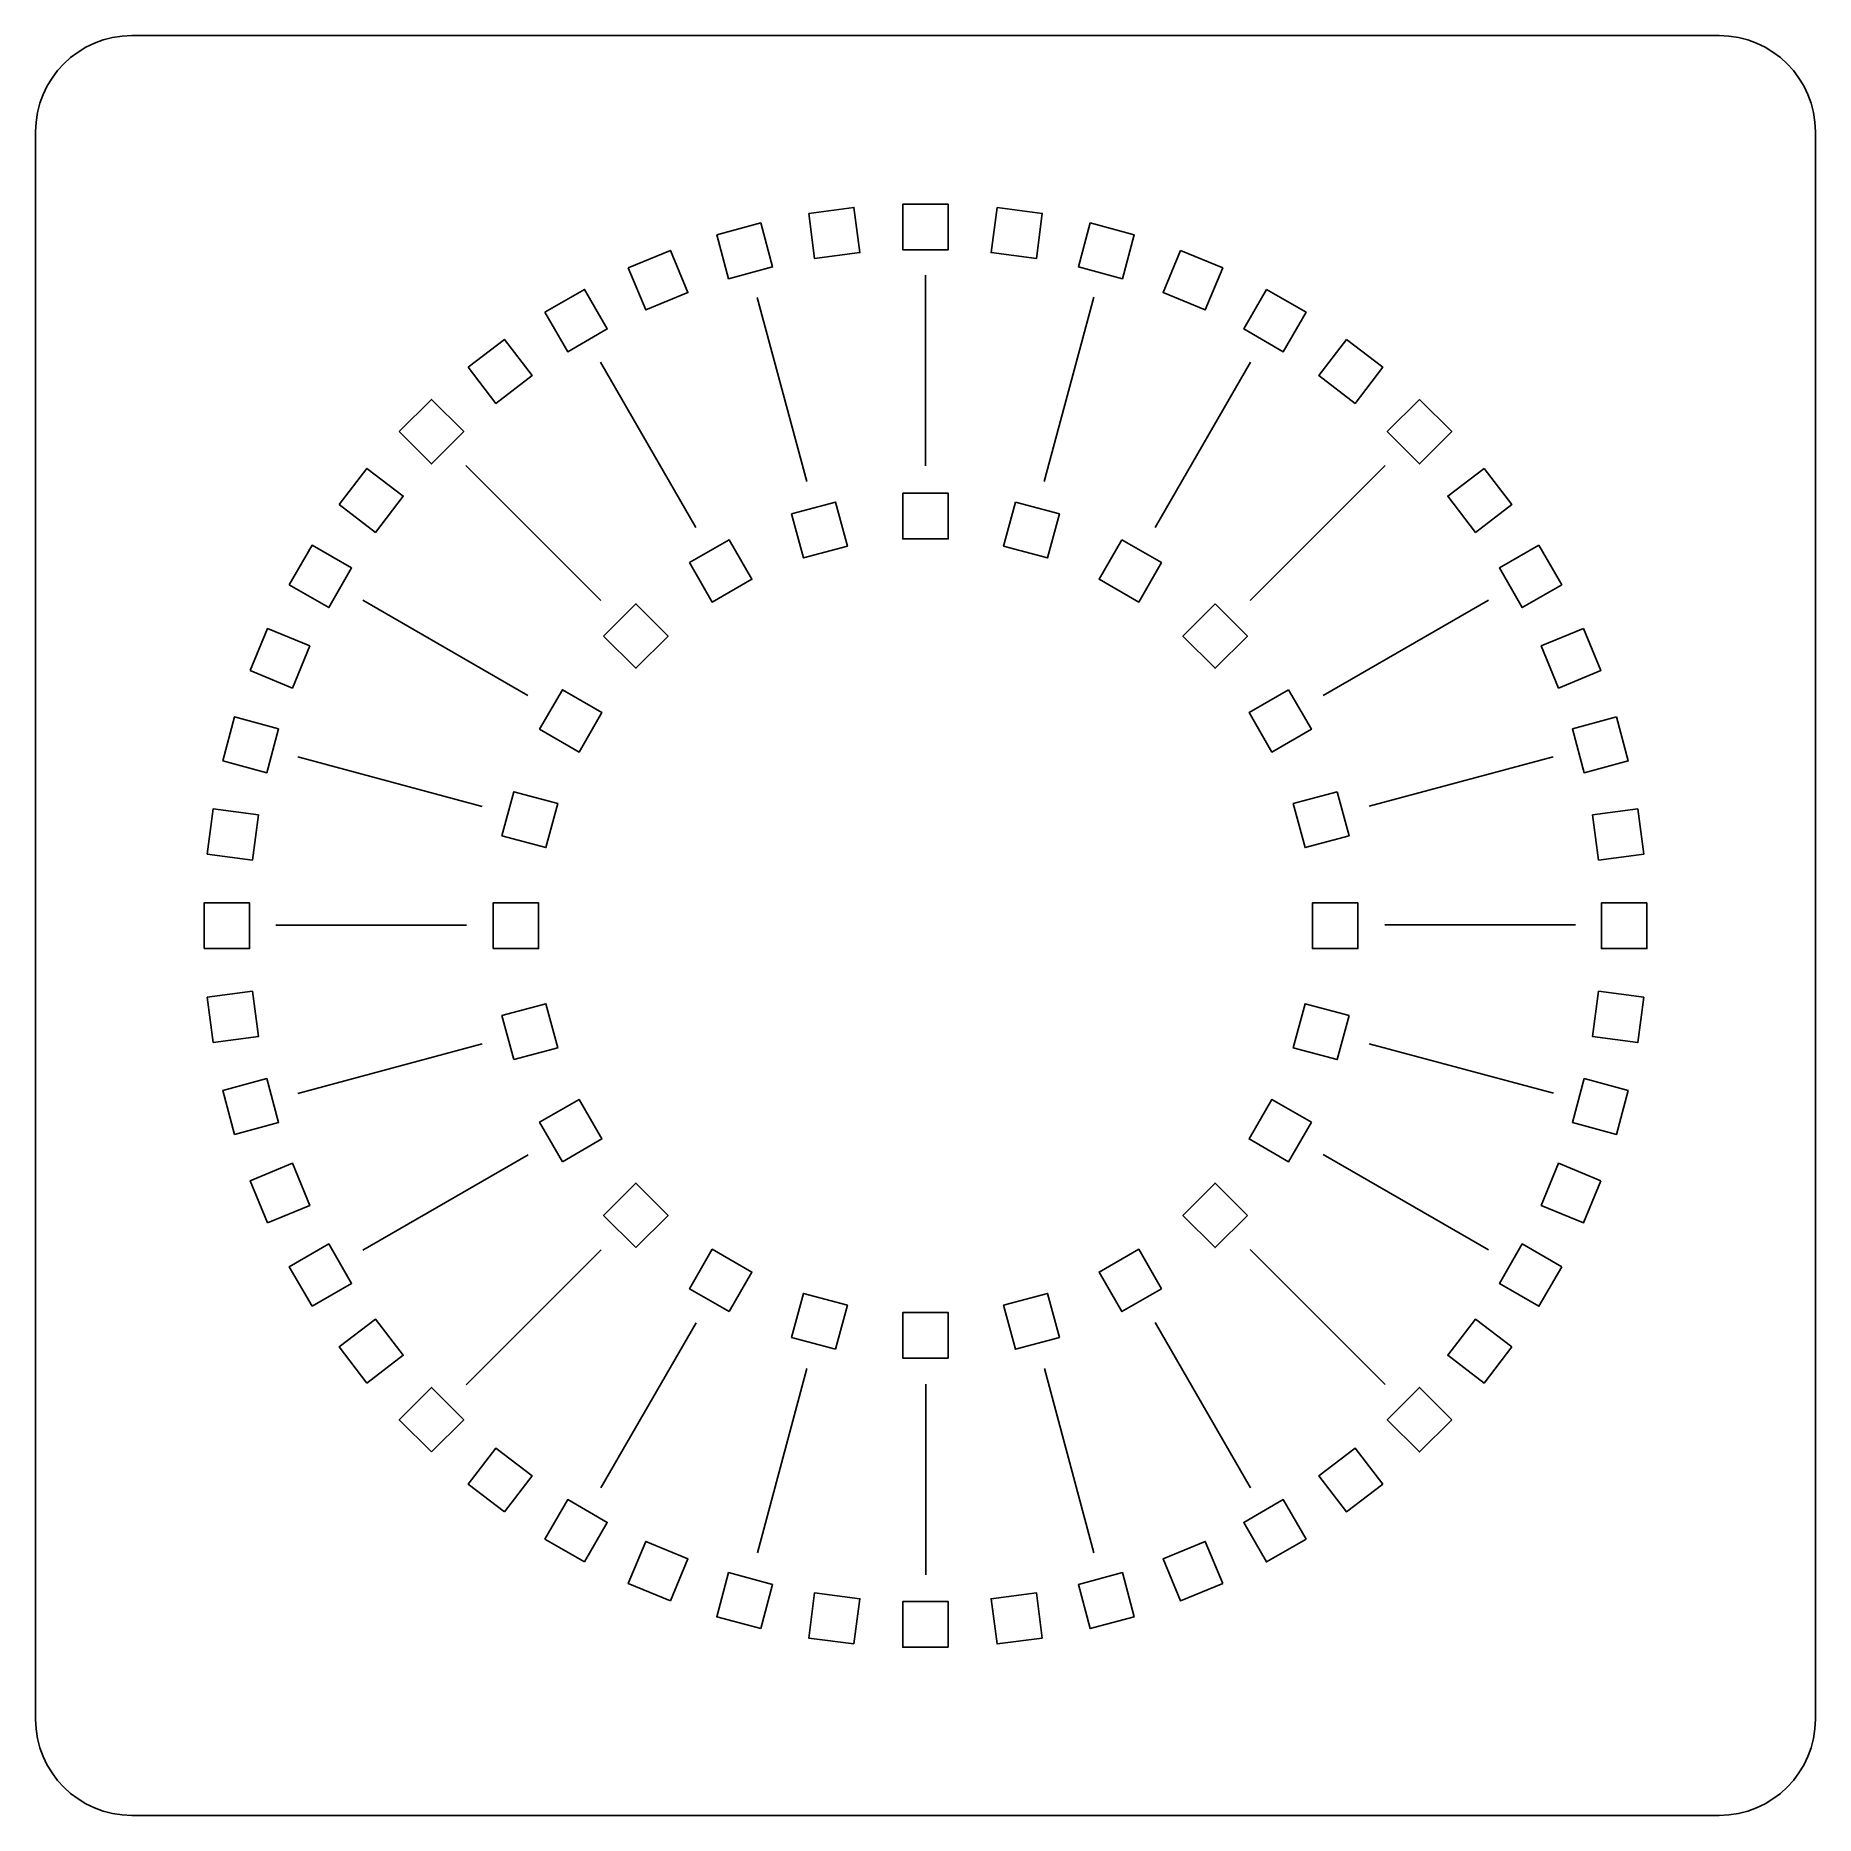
# Model space of a CAD drawing. Extents: x 10 to 195, y 60 to 245.
import ezdxf

# ---------------------------------------------------------------- set-up
doc = ezdxf.new("R2010")
doc.units = 0
doc.layers.add('Laag_1', color=7, linetype='CONTINUOUS')

msp = doc.modelspace()

# ---------------------------------------------------------------- linework, layer by layer
at = {"layer": 'Laag_1', "color": 1}
for points in [[(20.132292, 244.86771), (184.8677, 244.86771)], [(10.132292, 70.1323), (10.132292, 234.86771)], [(194.8677, 234.86771), (194.8677, 70.1323)], [(184.8677, 60.1323), (20.132292, 60.1323)]]:
    msp.add_lwpolyline(points, dxfattribs=at)
for points in [[(20.132292, 244.86771)], [(100.13229, 227.367702), (104.86771, 227.367702), (104.86771, 222.632292), (100.13229, 222.632292)], [(80.830684, 224.203168), (85.404749, 225.428784), (86.630363, 220.85473), (82.056299, 219.629113)], [(90.37778, 226.417982), (95.072688, 227.036078), (95.690783, 222.34118), (90.995875, 221.723084)], [(109.92731, 227.036078), (114.62222, 226.417982), (114.00412, 221.723084), (109.30922, 222.34118)], [(119.59525, 225.428784), (124.16932, 224.203168), (122.9437, 219.629113), (118.36964, 220.85473)], [(71.654357, 220.761155), (76.029315, 222.573322), (77.841478, 218.198374), (73.46652, 216.386207)], [(128.97069, 222.573322), (133.34564, 220.761155), (131.53348, 216.386207), (127.15852, 218.198374)], [(63.005807, 216.150839), (67.106801, 218.518549), (69.474506, 214.417564), (65.373512, 212.049854)], [(137.8932, 218.518549), (141.99419, 216.150839), (139.62649, 212.049854), (135.52549, 214.417564)], [(55.033014, 210.451102), (58.789875, 213.333843), (61.67261, 209.57699), (57.915749, 206.694249)], [(146.21013, 213.333843), (149.96699, 210.451102), (147.08425, 206.694249), (143.32739, 209.57699)], [(47.872393, 203.759469), (51.220841, 207.107917), (54.569282, 203.759476), (51.220834, 200.411028)], [(153.77916, 207.107917), (157.12761, 203.759469), (153.77917, 200.411028), (150.43072, 203.759476)], [(41.646467, 196.19044), (44.529208, 199.947296), (48.286061, 197.064561), (45.40332, 193.3077)], [(160.47079, 199.947296), (163.35353, 196.19044), (159.59668, 193.3077), (156.71394, 197.064561)], [(88.595255, 195.22539), (93.16932, 196.45101), (94.394935, 191.87695), (89.820871, 190.65134)], [(100.13229, 197.367704), (104.86771, 197.367704), (104.86771, 192.63229), (100.13229, 192.63229)], [(111.83068, 196.45101), (116.40474, 195.22539), (115.17913, 190.65134), (110.60506, 191.87695)], [(78.005806, 190.17008), (82.1068, 192.53779), (84.474507, 188.4368), (80.373513, 186.06909)], [(122.8932, 192.53779), (126.99419, 190.17008), (124.62649, 186.06909), (120.52549, 188.4368)], [(36.461761, 187.87351), (38.829471, 191.9745), (42.930456, 189.6068), (40.562746, 185.5058)], [(166.17053, 191.9745), (168.53824, 187.87351), (164.43725, 185.5058), (162.06954, 189.6068)], [(69.085596, 182.54627), (72.434043, 185.89471), (75.782486, 182.54627), (72.434039, 179.19782)], [(132.56596, 185.89471), (135.9144, 182.54627), (132.56596, 179.19782), (129.21751, 182.54627)], [(32.406988, 178.951), (34.219155, 183.32595), (38.594103, 181.51379), (36.781936, 177.13883)], [(170.78085, 183.32595), (172.59301, 178.951), (168.21806, 177.13883), (166.4059, 181.51379)], [(62.442521, 172.87351), (64.810231, 176.9745), (68.91122, 174.6068), (66.54351, 170.5058)], [(140.18977, 176.9745), (142.55748, 172.87351), (138.45649, 170.5058), (136.08878, 174.6068)], [(29.551526, 169.57556), (30.777142, 174.14963), (35.351197, 172.92401), (34.12558, 168.34995)], [(174.22286, 174.14963), (175.44847, 169.57556), (170.87442, 168.34995), (169.6488, 172.92401)], [(58.529298, 161.81099), (59.754915, 166.38505), (64.328974, 165.15944), (63.103357, 160.58537)], [(145.24508, 166.38505), (146.4707, 161.81099), (141.89664, 160.58537), (140.67103, 165.15944)], [(27.944232, 159.90762), (28.562328, 164.60253), (33.257226, 163.98443), (32.63913, 159.28953)], [(176.43767, 164.60253), (177.05577, 159.90762), (172.36087, 159.28953), (171.74277, 163.98443)], [(27.612608, 150.1126), (27.612608, 154.84802), (32.348018, 154.84802), (32.348018, 150.1126)], [(57.612606, 150.1126), (57.612606, 154.84802), (62.34802, 154.84802), (62.34802, 150.1126)], [(147.38739, 154.84802), (147.38739, 150.1126), (142.65198, 150.1126), (142.65198, 154.84802)], [(177.38739, 154.84802), (177.38739, 150.1126), (172.65198, 150.1126), (172.65198, 154.84802)], [(28.562328, 140.35809), (27.944232, 145.053), (32.63913, 145.67109), (33.257226, 140.97619)], [(59.754915, 138.57557), (58.529298, 143.14963), (63.103357, 144.37525), (64.328974, 139.80118)], [(146.4707, 143.14963), (145.24508, 138.57557), (140.67103, 139.80118), (141.89664, 144.37525)], [(177.05577, 145.053), (176.43767, 140.35809), (171.74277, 140.97619), (172.36087, 145.67109)], [(30.777142, 130.81099), (29.551526, 135.38506), (34.12558, 136.61067), (35.351197, 132.03661)], [(175.44847, 135.38506), (174.22286, 130.81099), (169.6488, 132.03661), (170.87442, 136.61067)], [(64.810231, 127.98612), (62.442521, 132.08711), (66.54351, 134.45482), (68.91122, 130.35382)], [(142.55748, 132.08711), (140.18977, 127.98612), (136.08878, 130.35382), (138.45649, 134.45482)], [(34.219155, 121.63467), (32.406988, 126.00962), (36.781936, 127.82179), (38.594103, 123.44683)], [(172.59301, 126.00962), (170.78085, 121.63467), (166.4059, 123.44683), (168.21806, 127.82179)], [(72.434043, 119.06591), (69.085596, 122.41435), (72.434039, 125.7628), (75.782486, 122.41435)], [(135.9144, 122.41435), (132.56596, 119.06591), (129.21751, 122.41435), (132.56596, 125.7628)], [(38.829471, 112.98612), (36.461761, 117.08711), (40.562746, 119.45482), (42.930456, 115.35382)], [(82.1068, 112.42283), (78.005806, 114.79054), (80.373513, 118.89153), (84.474507, 116.52382)], [(126.99419, 114.79054), (122.8932, 112.42283), (120.52549, 116.52382), (124.62649, 118.89153)], [(168.53824, 117.08711), (166.17053, 112.98612), (162.06954, 115.35382), (164.43725, 119.45482)], [(93.16932, 108.50961), (88.595255, 109.73523), (89.820871, 114.30928), (94.394935, 113.08367)], [(116.40474, 109.73523), (111.83068, 108.50961), (110.60506, 113.08367), (115.17913, 114.30928)], [(44.529208, 105.01332), (41.646467, 108.77018), (45.40332, 111.65292), (48.286061, 107.89606)], [(104.86771, 107.59292), (100.13229, 107.59292), (100.13229, 112.32833), (104.86771, 112.32833)], [(163.35353, 108.77018), (160.47079, 105.01332), (156.71394, 107.89606), (159.59668, 111.65292)], [(51.220841, 97.8527), (47.872393, 101.20115), (51.220834, 104.54959), (54.569282, 101.20114)], [(157.12761, 101.20115), (153.77916, 97.8527), (150.43072, 101.20114), (153.77917, 104.54959)], [(58.789875, 91.62678), (55.033014, 94.50952), (57.915749, 98.26637), (61.67261, 95.38363)], [(149.96699, 94.50952), (146.21013, 91.62678), (143.32739, 95.38363), (147.08425, 98.26637)], [(67.106801, 86.44207), (63.005807, 88.80978), (65.373512, 92.91077), (69.474506, 90.54306)], [(141.99419, 88.80978), (137.8932, 86.44207), (135.52549, 90.54306), (139.62649, 92.91077)], [(76.029315, 82.3873), (71.654357, 84.19946), (73.46652, 88.57441), (77.841478, 86.76225)], [(133.34564, 84.19946), (128.97069, 82.3873), (127.15852, 86.76225), (131.53348, 88.57441)], [(85.404749, 79.53184), (80.830684, 80.75745), (82.056299, 85.33151), (86.630363, 84.10589)], [(124.16932, 80.75745), (119.59525, 79.53184), (118.36964, 84.10589), (122.9437, 85.33151)], [(95.072688, 77.92454), (90.37778, 78.54264), (90.995875, 83.23754), (95.690783, 82.61944)], [(114.62222, 78.54264), (109.92731, 77.92454), (109.30922, 82.61944), (114.00412, 83.23754)], [(104.86771, 77.59292), (100.13229, 77.59292), (100.13229, 82.32833), (104.86771, 82.32833)]]:
    msp.add_lwpolyline(points, close=True, dxfattribs=at)
at = {"layer": 'Laag_1', "color": 3}
for points in [[(102.499995, 200.196227), (102.499995, 220)], [(90.167494, 198.569376), (85.0419, 217.698352)], [(114.833285, 198.575858), (119.958885, 217.704834)], [(78.676272, 193.806068), (68.774386, 210.956643)], [(126.326975, 193.818498), (136.228855, 210.969073)], [(68.809436, 186.230928), (54.806053, 200.234309)], [(136.197725, 186.248468), (150.201105, 200.251847)], [(61.239398, 176.360178), (44.088827, 186.262058)], [(143.772865, 176.381578), (160.923435, 186.283468)], [(56.482042, 164.866488), (37.353066, 169.992088)], [(148.536175, 164.890358), (167.665145, 170.015948)], [(54.861573, 152.533148), (35.057803, 152.533148)], [(150.163025, 152.557858), (169.966795, 152.557858)], [(56.488427, 140.200648), (37.359451, 135.075058)], [(148.542555, 140.224518), (167.671535, 135.098918)], [(61.251731, 128.709428), (44.10116, 118.807538)], [(143.785195, 128.730828), (160.935765, 118.828948)], [(68.826876, 118.842638), (54.823494, 104.839258)], [(136.215165, 118.860078), (150.218545, 104.856698)], [(78.697629, 111.272608), (68.795742, 94.122038)], [(126.348375, 111.284938), (136.250265, 94.134368)], [(90.191314, 106.515248), (85.06572, 87.386268)], [(114.857155, 106.521628), (119.982745, 87.392658)], [(102.524655, 104.894778), (102.524655, 85.091008)]]:
    msp.add_lwpolyline(points, dxfattribs=at)
at = {"layer": 'Laag_1', "color": 1}
for points in [[(10.132292, 234.86771), (10.132292, 240.40771), (14.592292, 244.86771), (20.132292, 244.86771)], [(184.8677, 244.86771), (190.4077, 244.86771), (194.8677, 240.40771), (194.8677, 234.86771)], [(20.132292, 60.1323), (14.592292, 60.1323), (10.132292, 64.5923), (10.132292, 70.1323)], [(194.8677, 70.1323), (194.8677, 64.5923), (190.4077, 60.1323), (184.8677, 60.1323)]]:
    msp.add_open_spline(points, degree=3, dxfattribs=at)

doc.saveas('drawing.dxf')
